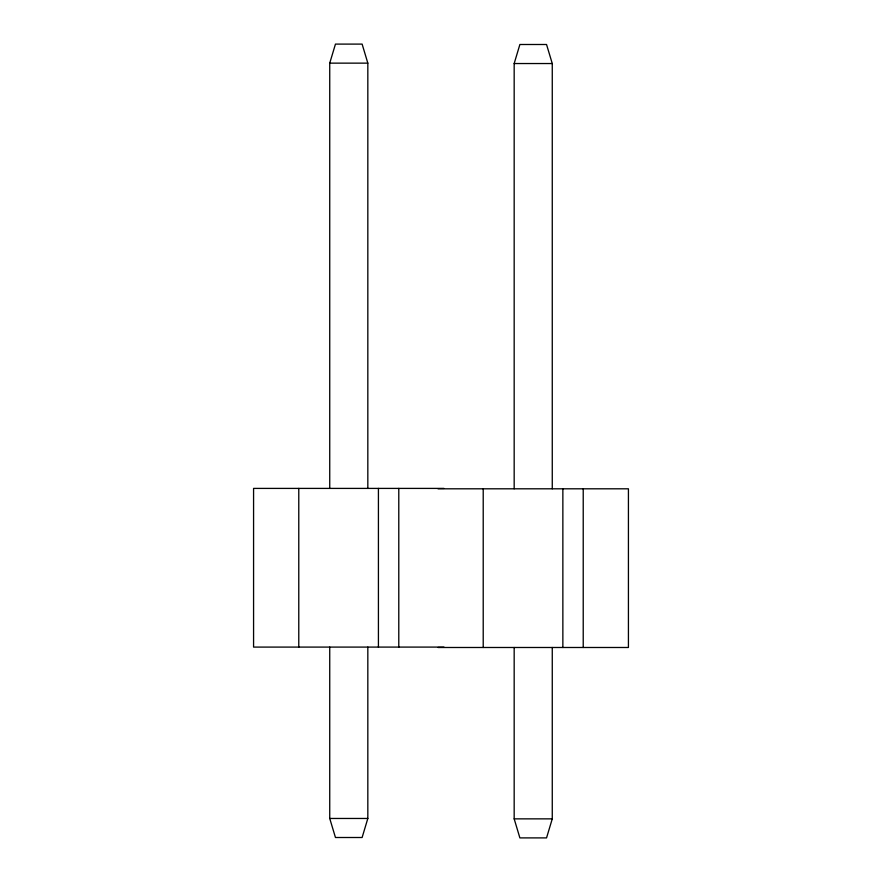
<?xml version="1.0" encoding="UTF-8"?>
<svg xmlns="http://www.w3.org/2000/svg" width="882" height="882" viewBox="0 0 882 882"><rect width="100%" height="100%" fill="white"/><g stroke="black" fill="none" stroke-linecap="round" stroke-linejoin="round"><path stroke-width="1.32" d="M329.736 488.408L329.736 63.14L335.458 44.1L362.116 44.1L367.827 63.14L367.827 488.408M514.173 488.804L514.173 63.537L519.884 44.497L546.542 44.497L552.264 63.537L552.264 488.804M367.827 647.09L367.827 818.463L362.116 837.503L335.458 837.503L329.736 818.463L329.736 647.09M552.264 647.487L552.264 818.86L546.542 837.9L519.884 837.9L514.173 818.86L514.173 647.487M329.736 63.14L367.827 63.14M514.173 63.537L552.264 63.537M443.988 488.408L253.575 488.408L253.575 647.09L443.988 647.09M438.012 488.804L628.425 488.804L628.425 647.487L438.012 647.487M329.736 818.463L367.827 818.463M514.173 818.86L552.264 818.86M583.222 488.804L583.222 647.487M562.859 488.804L562.859 647.487M483.215 488.804L483.215 647.487M398.785 488.408L398.785 647.09M378.422 488.408L378.422 647.09M298.778 488.408L298.778 647.09"/></g></svg>
